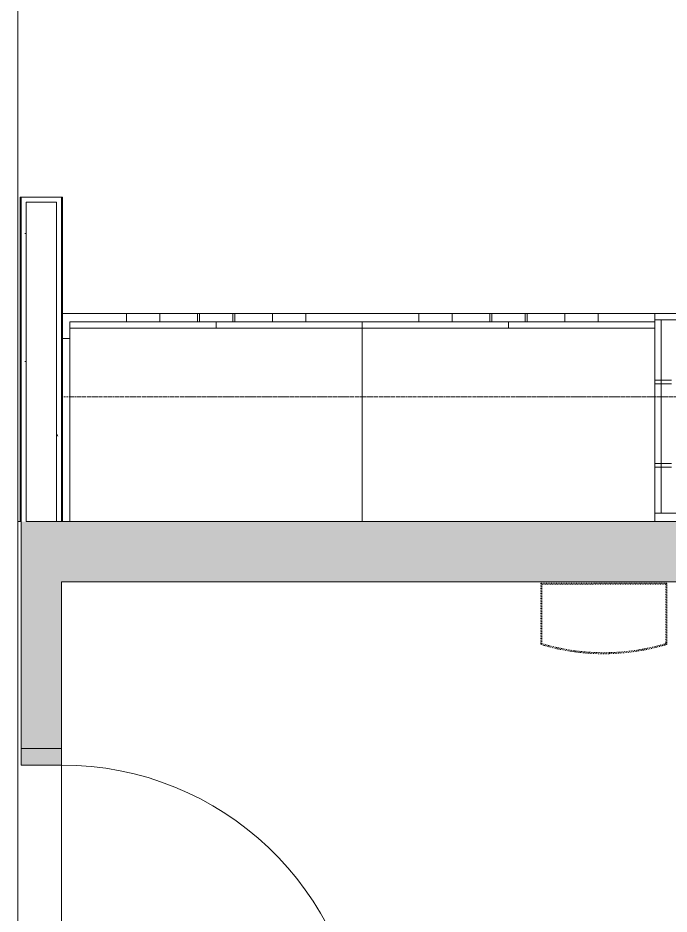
# Model space of a CAD drawing. Header units: inches. Extents: x -3640 to -1418, y -3630 to 137.
# Drawn here: x -3049.8 to -2971.6, y -2270.5 to -2162.9 of the extents above; entities that cross this region are included whole.
import ezdxf

# ---------------------------------------------------------------- set-up
doc = ezdxf.new("R2010")
doc.units = ezdxf.units.IN
doc.header["$MEASUREMENT"] = 0
for name, pattern in [('Dash Small', [0.125, 0.0625, -0.0625]), ('Hidden', [0.28125, 0.1875, -0.09375]), ('Hidden Equipment- BSALS', [0.0625, 0.03125, -0.03125])]:
    doc.linetypes.add(name, pattern=pattern)
for name, color, linetype, lineweight in [('A-DOOR', 31, 'Continuous', 13), ('A-DOOR-FRAM', 31, 'Continuous', 13), ('A-FLOR', 192, 'Continuous', 13), ('A-WALL', 113, 'Continuous', 13), ('A-WALL-PATT', 111, 'Continuous', 13), ('I-WALL', 2, 'Continuous', 13), ('Q-CASE', 31, 'Continuous', 13), ('Q-SPCQ', 91, 'Continuous', 13)]:
    doc.layers.add(name, color=color, linetype=linetype, lineweight=lineweight)
pattern_1 = [(0, (0, 0), (30.72, 7.68), [1.267, -21.773, 1.267, -21.773, -122.88]), (0, (0, 0), (30.72, 7.68), [-46.08, 1.267, -44.813, 1.267, -21.773, -53.76]), (0, (0, 0), (30.72, 7.68), [-115.2, 1.267, -14.093, 1.267, -37.133]), (120, (11.52, 3.84), (-22.011075, 22.7643), [1.267, -21.773, 1.267, -21.773, -122.88]), (120, (11.52, 3.84), (-22.011075, 22.7643), [-46.08, 1.267, -44.813, 1.267, -21.773, -53.76]), (120, (11.52, 3.84), (-22.011075, 22.7643), [-115.2, 1.267, -14.093, 1.267, -37.133]), (240, (15.36, 19.2), (-8.708925, -30.4443), [1.267, -21.773, 1.267, -21.773, -122.88]), (240, (15.36, 19.2), (-8.708925, -30.4443), [-46.08, 1.267, -44.813, 1.267, -21.773, -53.76]), (240, (15.36, 19.2), (-8.708925, -30.4443), [-115.2, 1.267, -14.093, 1.267, -37.133])]

# ---------------------------------------------------------------- blocks, each defined once
blk = doc.blocks.new('Door-A1_1-BSALS1 - A1_1-36x84-BSALS-380262-DIMENSION PLAN - LEVEL 1 _567_ - 2__ - CAD')
at = {"layer": 'A-DOOR-FRAM', "lineweight": 20}
h = blk.add_hatch(color=10, dxfattribs=at)
h.paths.add_polyline_path([(20, -2.44), (20, 2.44), (18, 2.44), (18, -2.44)], flags=0)
h.paths.add_polyline_path([(-18, 2.44), (-20, 2.44), (-20, -2.44), (-18, -2.44)], flags=0)
at = {"layer": 'A-DOOR', "lineweight": 20}
for p, q in [((16.25, 38.44), (16.25, 2.44)), ((18, 38.44), (16.25, 38.44)), ((18, 2.44), (18, 38.44)), ((16.25, 2.44), (18, 2.44))]:
    blk.add_line(p, q, dxfattribs=at)
at = {"layer": 'A-DOOR', "lineweight": 9}
blk.add_arc((18, 2.48), 36, 92.786, 180.068, dxfattribs=at)
at = {"layer": 'A-DOOR-FRAM', "lineweight": 20}
for p, q in [((-18, 2.44), (-20, 2.44)), ((-20, 2.44), (-20, -2.44)), ((-18, -2.44), (-18, 2.44)), ((20, 2.44), (18, 2.44)), ((18, 2.44), (18, -2.44)), ((20, -2.44), (20, 2.44)), ((-20, -2.44), (-18, -2.44)), ((18, -2.44), (20, -2.44))]:
    blk.add_line(p, q, dxfattribs=at)
blk = doc.blocks.new('Casework- Skirt ADA- BSALS1 - 34_H-3511352-DIMENSION PLAN - LEVEL 1 _567_ - 2__ - CAD')
at = {"layer": 'Q-CASE', "lineweight": 20}
for p, q in [((-17.26, 0), (-17.26, -5.56)), ((-17.26, -23.25), (-17.26, 0)), ((-17.26, 0), (-16.51, 0)), ((-16.51, 0), (-17.26, 0)), ((-17.26, 0), (-17.26, -6)), ((-17.26, -5.56), (-17.26, 0)), ((-17.26, 0), (-16.51, 0)), ((-16.51, 0), (-17.26, 0)), ((-16.51, 0), (-16.51, -23.25)), ((-16.51, -5.56), (-16.51, 0)), ((-16.51, 0), (17.99, 0)), ((17.99, 0), (-16.51, 0)), ((17.99, -23.25), (17.99, 0)), ((17.99, 0), (17.99, -5.56)), ((18.74, 0), (17.99, 0)), ((18.74, 0), (17.99, 0)), ((17.99, 0), (18.74, 0)), ((18.74, 0), (17.99, 0)), ((18.74, -5.56), (18.74, 0)), ((18.74, 0), (18.74, -23.25)), ((18.74, 0), (18.74, -5.56)), ((18.74, -6), (18.74, 0)), ((-17.26, -5.56), (-17.26, -15.56)), ((-16.51, -5.56), (-17.26, -5.56)), ((-17.26, -15.56), (-17.26, -5.56)), ((-16.51, -5.56), (-17.26, -5.56)), ((-17.26, -6), (-17.26, -16)), ((-16.51, -6), (-17.26, -6)), ((-16.51, -15.56), (-16.51, -5.56)), ((-15.26, -5.56), (-16.51, -5.56)), ((-15.26, -6), (-16.51, -6)), ((17.99, -5.56), (16.74, -5.56)), ((17.99, -6), (16.74, -6)), ((17.99, -5.56), (17.99, -15.56)), ((18.74, -5.56), (17.99, -5.56)), ((18.74, -5.56), (17.99, -5.56)), ((18.74, -6), (17.99, -6)), ((18.74, -15.56), (18.74, -5.56)), ((18.74, -5.56), (18.74, -15.56)), ((18.74, -16), (18.74, -6)), ((-17.26, -15.56), (-17.26, -22.25)), ((-16.51, -15.56), (-17.26, -15.56)), ((-17.26, -22.25), (-17.26, -15.56)), ((-16.51, -15.56), (-17.26, -15.56)), ((-17.26, -16), (-17.26, -22.25)), ((-16.51, -16), (-17.26, -16)), ((-16.51, -23.25), (-16.51, -15.56)), ((-15.26, -15.56), (-16.51, -15.56)), ((-15.26, -16), (-16.51, -16)), ((-0.66, -15.56), (-13.12, -15.56)), ((-1.41, -16), (-12.36, -16)), ((14.59, -15.56), (2.13, -15.56)), ((13.87, -16), (2.89, -16)), ((17.99, -15.56), (16.74, -15.56)), ((17.99, -16), (16.74, -16)), ((17.99, -15.56), (17.99, -23.25)), ((18.74, -15.56), (17.99, -15.56)), ((18.74, -15.56), (17.99, -15.56)), ((18.74, -16), (17.99, -16)), ((18.74, -22.25), (18.74, -15.56)), ((18.74, -15.56), (18.74, -22.25)), ((18.74, -22.25), (18.74, -16)), ((-17.26, -22.25), (-17.26, -23)), ((-17.26, -22.25), (-17.26, -23)), ((-17.26, -23), (-17.26, -22.25)), ((18.74, -23), (18.74, -22.25)), ((18.74, -22.25), (18.74, -23)), ((18.74, -23), (18.74, -22.25)), ((-17.26, -23), (-17.26, -23.25)), ((-17.26, -23), (-17.26, -23.25)), ((-17.26, -23.25), (-17.26, -23)), ((-16.51, -23.25), (-17.26, -23.25)), ((-16.51, -23.25), (-17.26, -23.25)), ((-17.26, -23.25), (-17.26, -24)), ((-17.26, -24), (-17.26, -23.25)), ((18.74, -23.25), (-17.26, -23.25)), ((-16.51, -23.25), (-17.26, -23.25)), ((17.99, -23.25), (-16.51, -23.25)), ((17.99, -23.25), (18.74, -23.25)), ((18.74, -23.25), (17.99, -23.25)), ((18.74, -23.25), (17.99, -23.25)), ((18.74, -23.25), (18.74, -23)), ((18.74, -23), (18.74, -23.25)), ((18.74, -23.25), (18.74, -23)), ((18.74, -23.25), (18.74, -24)), ((18.74, -24), (18.74, -23.25)), ((18.74, -24), (-17.26, -24)), ((18.74, -24), (-17.26, -24))]:
    blk.add_line(p, q, dxfattribs=at)
blk = doc.blocks.new('Waste-Receptacle_Bobrick_B-277 - B-277-236002-DIMENSION PLAN - LEVEL 1 _567_ - 2__ - CAD')
at = {"layer": 'Q-SPCQ', "linetype": 'Hidden Equipment- BSALS', "lineweight": 20}
for p, q in [((-2971.83, -2230.77), (-2986.96, -2230.77)), ((-2986.96, -2230.77), (-2986.96, -2238.14)), ((-2986.83, -2230.89), (-2971.96, -2230.89)), ((-2986.83, -2238.05), (-2986.83, -2230.89)), ((-2971.96, -2230.89), (-2971.96, -2238.05)), ((-2971.83, -2238.14), (-2971.83, -2230.77))]:
    blk.add_line(p, q, dxfattribs=at)
at = {"layer": 'Q-SPCQ', "linetype": 'Hidden Equipment- BSALS', "lineweight": 20, "flags": 128}
blk.add_lwpolyline([(-2986.96, -2238.14), (-2985.96, -2238.42), (-2984.95, -2238.67), (-2983.93, -2238.87), (-2982.9, -2239.03), (-2981.87, -2239.15), (-2980.83, -2239.23), (-2979.79, -2239.26), (-2978.76, -2239.26), (-2977.72, -2239.21), (-2976.68, -2239.12), (-2975.65, -2238.99), (-2974.63, -2238.82), (-2973.61, -2238.61), (-2972.6, -2238.36), (-2971.83, -2238.14)], dxfattribs=at)
at = {"layer": 'Q-SPCQ', "linetype": 'Hidden Equipment- BSALS', "lineweight": 20}
for radius, start, end in [(25.98, 253.0774, 254.7281), (25.98, 253.0774, 254.7281), (25.86, 253.2826, 286.7174), (25.98, 285.2719, 286.9226), (25.98, 285.2719, 286.9226), (25.98, 271.4053, 271.6923), (25.98, 271.4053, 271.6923)]:
    blk.add_arc((-2979.4, -2213.28), radius, start, end, dxfattribs=at)
for points in [[(-2986.96, -2230.77), (-2986.96, -2230.77), (-2986.95, -2230.77), (-2986.94, -2230.79), (-2986.91, -2230.81), (-2986.88, -2230.85), (-2986.85, -2230.88), (-2986.83, -2230.89)], [(-2971.96, -2230.89), (-2971.94, -2230.88), (-2971.91, -2230.85), (-2971.88, -2230.81), (-2971.85, -2230.79), (-2971.84, -2230.77), (-2971.83, -2230.77), (-2971.83, -2230.77)]]:
    blk.add_open_spline(points, degree=3, dxfattribs=at)
for points, knots in [([(-2986.83, -2238.05), (-2986.84, -2238.06), (-2986.86, -2238.07), (-2986.88, -2238.08), (-2986.89, -2238.09), (-2986.9, -2238.1), (-2986.91, -2238.1), (-2986.92, -2238.11), (-2986.93, -2238.12), (-2986.94, -2238.13), (-2986.95, -2238.14), (-2986.96, -2238.14), (-2986.96, -2238.14)], [-1, -1, -1, -1, -0.85, -0.775, -0.7, -0.625, -0.5875, -0.55, -0.4, -0.3, -0.2, 0, 0, 0, 0]), ([(-2971.96, -2238.05), (-2971.94, -2238.06), (-2971.92, -2238.07), (-2971.9, -2238.09), (-2971.88, -2238.1), (-2971.87, -2238.11), (-2971.86, -2238.12), (-2971.85, -2238.13), (-2971.84, -2238.14), (-2971.83, -2238.14), (-2971.83, -2238.14)], [0, 0, 0, 0, 0.2, 0.3, 0.4, 0.5, 0.6, 0.7, 0.8, 1, 1, 1, 1])]:
    blk.add_open_spline(points, degree=3, knots=knots, dxfattribs=at)
blk = doc.blocks.new('Basic Wall _ B3-4 7_8_-BSALS - ___-3567927-DIMENSION PLAN - LEVEL 1 _567_ - 2__ - CAD')
at = {"layer": 'I-WALL', "lineweight": 20}
for p, q in [((-3044.52, -2184.39), (-3044.4, -2184.39)), ((-3044.52, -2198.39), (-3044.52, -2184.39)), ((-3044.4, -2184.39), (-3044.4, -2198.39)), ((-3044.4, -2198.39), (-3044.4, -2223.39)), ((-3044.4, -2223.39), (-3044.52, -2223.39))]:
    blk.add_line(p, q, dxfattribs=at)
blk = doc.blocks.new('Basic Wall _ B3-4 7_8_-BSALS - ___-3567926-DIMENSION PLAN - LEVEL 1 _567_ - 2__ - CAD')
at = {"layer": 'I-WALL', "lineweight": 20}
for p, q in [((-3049.52, -2184.39), (-3049.4, -2184.39)), ((-3049.52, -2184.39), (-3049.52, -2223.39)), ((-3049.4, -2223.39), (-3049.52, -2223.39))]:
    blk.add_line(p, q, dxfattribs=at)
blk = doc.blocks.new('Casework- Upper- Double Door- BSALS - Light Skirt Off-3423506-DIMENSION PLAN - LEVEL 1 _567_ - 2__ - CAD')
at = {"layer": 'Q-CASE', "linetype": 'Hidden'}
for p, q in [((-17.26, -15), (-17.26, 0)), ((-17.26, 0), (18.74, 0)), ((18.74, 0), (18.74, -15)), ((18.74, -15), (-17.26, -15))]:
    blk.add_line(p, q, dxfattribs=at)
at = {"layer": 'Q-CASE', "linetype": 'Dash Small'}
blk.add_line((-17.26, -15), (18.74, -15), dxfattribs=at)
blk.add_line((-17.26, -15), (18.74, -15), dxfattribs=at)
blk = doc.blocks.new('Casework- Upper- Filler Panel- BSALS1 - Upper- Filler Panel-V74-DIMENSION PLAN - LEVEL 1 _567_ - 2__ - CAD')
at = {"layer": 'Q-CASE', "linetype": 'Hidden'}
for p, q in [((0.24, -15), (0.24, 0)), ((0.24, 0), (1.24, 0)), ((1.24, 0), (1.24, -15)), ((1.24, -15), (0.24, -15))]:
    blk.add_line(p, q, dxfattribs=at)
blk = doc.blocks.new('Casework- Filler Panel- BSALS1 - 34_H-235765-DIMENSION PLAN - LEVEL 1 _567_ - 2__ - CAD')
at = {"layer": 'Q-CASE', "lineweight": 20}
for p, q in [((-23.76, -24), (-23.76, -2)), ((-22.76, -24), (-23.76, -24))]:
    blk.add_line(p, q, dxfattribs=at)
blk = doc.blocks.new('Casework- Double Door w Double Drawer- BSALS - 36_H 34H-2973640-DIMENSION PLAN - LEVEL 1 _567_ - 2__ - CAD')
at = {"layer": 'Q-CASE', "lineweight": 20}
for p, q in [((-40.82, -24), (-40.82, 0)), ((-40.82, 0), (-5.7, 0)), ((-5.7, 0), (-5.7, -24)), ((-23.26, -23.25), (-40.82, -23.25)), ((-40.82, -23.25), (-40.82, -24)), ((-40.82, -24), (-40.82, -23.25)), ((-40.82, -23.25), (-23.26, -23.25)), ((-5.7, -23.25), (-23.26, -23.25)), ((-23.26, -23.25), (-23.26, -24)), ((-23.26, -24), (-23.26, -23.25)), ((-23.26, -23.25), (-5.7, -23.25)), ((-23.26, -24), (-23.26, -23.25)), ((-23.26, -23.25), (-23.26, -24)), ((-5.7, -24), (-5.7, -23.25)), ((-5.7, -23.25), (-5.7, -24)), ((-5.7, -24), (-40.82, -24)), ((-40.82, -24), (-23.26, -24)), ((-34.04, -24), (-40.82, -24)), ((-30.04, -24), (-34.04, -24)), ((-30.04, -24), (-34.04, -24)), ((-34.04, -24), (-34.04, -25)), ((-34.04, -25), (-34.04, -24)), ((-34.04, -24), (-30.04, -24)), ((-23.26, -24), (-30.04, -24)), ((-30.04, -25), (-30.04, -24)), ((-30.04, -24), (-30.04, -25)), ((-25.51, -24), (-25.51, -25)), ((-25.26, -24), (-25.51, -24)), ((-25.51, -24), (-25.26, -24)), ((-25.51, -25), (-25.51, -24)), ((-25.26, -25), (-25.26, -24)), ((-25.26, -24), (-25.26, -25)), ((-23.26, -24), (-5.7, -24)), ((-16.48, -24), (-23.26, -24)), ((-21.01, -24), (-21.26, -24)), ((-21.26, -24), (-21.26, -25)), ((-21.26, -25), (-21.26, -24)), ((-21.26, -24), (-21.01, -24)), ((-21.01, -25), (-21.01, -24)), ((-21.01, -24), (-21.01, -25)), ((-12.48, -24), (-16.48, -24)), ((-12.48, -24), (-16.48, -24)), ((-16.48, -24), (-16.48, -25)), ((-16.48, -25), (-16.48, -24)), ((-16.48, -24), (-12.48, -24)), ((-5.7, -24), (-12.48, -24)), ((-12.48, -25), (-12.48, -24)), ((-12.48, -24), (-12.48, -25)), ((-34.04, -25), (-30.04, -25)), ((-30.04, -25), (-34.04, -25)), ((-25.51, -25), (-25.26, -25)), ((-25.26, -25), (-25.51, -25)), ((-21.26, -25), (-21.01, -25)), ((-21.01, -25), (-21.26, -25)), ((-16.48, -25), (-12.48, -25)), ((-12.48, -25), (-16.48, -25))]:
    blk.add_line(p, q, dxfattribs=at)
blk = doc.blocks.new('Casework- Double Door w Double Drawer- BSALS - 36_H 34H-2973524-DIMENSION PLAN - LEVEL 1 _567_ - 2__ - CAD')
at = {"layer": 'Q-CASE', "lineweight": 20}
for p, q in [((-40.82, -24), (-40.82, 0)), ((-40.82, 0), (-5.7, 0)), ((-5.7, 0), (-5.7, -24)), ((-23.26, -23.25), (-40.82, -23.25)), ((-40.82, -23.25), (-40.82, -24)), ((-40.82, -24), (-40.82, -23.25)), ((-40.82, -23.25), (-23.26, -23.25)), ((-5.7, -23.25), (-23.26, -23.25)), ((-23.26, -23.25), (-23.26, -24)), ((-23.26, -24), (-23.26, -23.25)), ((-23.26, -23.25), (-5.7, -23.25)), ((-23.26, -24), (-23.26, -23.25)), ((-23.26, -23.25), (-23.26, -24)), ((-5.7, -24), (-5.7, -23.25)), ((-5.7, -23.25), (-5.7, -24)), ((-5.7, -24), (-40.82, -24)), ((-40.82, -24), (-23.26, -24)), ((-34.04, -24), (-40.82, -24)), ((-30.04, -24), (-34.04, -24)), ((-30.04, -24), (-34.04, -24)), ((-34.04, -24), (-34.04, -25)), ((-34.04, -25), (-34.04, -24)), ((-34.04, -24), (-30.04, -24)), ((-23.26, -24), (-30.04, -24)), ((-30.04, -25), (-30.04, -24)), ((-30.04, -24), (-30.04, -25)), ((-25.51, -24), (-25.51, -25)), ((-25.26, -24), (-25.51, -24)), ((-25.51, -24), (-25.26, -24)), ((-25.51, -25), (-25.51, -24)), ((-25.26, -25), (-25.26, -24)), ((-25.26, -24), (-25.26, -25)), ((-23.26, -24), (-5.7, -24)), ((-16.48, -24), (-23.26, -24)), ((-21.01, -24), (-21.26, -24)), ((-21.26, -24), (-21.26, -25)), ((-21.26, -25), (-21.26, -24)), ((-21.26, -24), (-21.01, -24)), ((-21.01, -25), (-21.01, -24)), ((-21.01, -24), (-21.01, -25)), ((-12.48, -24), (-16.48, -24)), ((-12.48, -24), (-16.48, -24)), ((-16.48, -24), (-16.48, -25)), ((-16.48, -25), (-16.48, -24)), ((-16.48, -24), (-12.48, -24)), ((-5.7, -24), (-12.48, -24)), ((-12.48, -25), (-12.48, -24)), ((-12.48, -24), (-12.48, -25)), ((-34.04, -25), (-30.04, -25)), ((-30.04, -25), (-34.04, -25)), ((-25.51, -25), (-25.26, -25)), ((-25.26, -25), (-25.51, -25)), ((-21.26, -25), (-21.01, -25)), ((-21.01, -25), (-21.26, -25)), ((-16.48, -25), (-12.48, -25)), ((-12.48, -25), (-16.48, -25))]:
    blk.add_line(p, q, dxfattribs=at)
blk = doc.blocks.new('Casework- Upper- Double Door- BSALS - Light Skirt Off-3131507-DIMENSION PLAN - LEVEL 1 _567_ - 2__ - CAD')
at = {"layer": 'Q-CASE', "linetype": 'Hidden'}
for p, q in [((-16.82, -15), (-16.82, 0)), ((-16.82, 0), (18.3, 0)), ((18.3, 0), (18.3, -15)), ((18.3, -15), (-16.82, -15))]:
    blk.add_line(p, q, dxfattribs=at)
at = {"layer": 'Q-CASE', "linetype": 'Dash Small'}
blk.add_line((-16.82, -15), (18.3, -15), dxfattribs=at)
blk.add_line((-16.82, -15), (18.3, -15), dxfattribs=at)
blk = doc.blocks.new('Countertop- BSALS1 - 34_H 2-3511631-DIMENSION PLAN - LEVEL 1 _567_ - 2__ - CAD')
at = {"layer": 'Q-CASE', "lineweight": 20}
for p, q in [((88.49, 0), (-87.01, 0)), ((-87.01, 0), (88.49, 0)), ((88.49, -25), (88.49, 0)), ((88.49, 0), (88.49, -25)), ((88.49, -25), (-87.01, -25))]:
    blk.add_line(p, q, dxfattribs=at)

msp = doc.modelspace()

# ---------------------------------------------------------------- hatches: boundary and pattern name
at = {"layer": 'A-WALL-PATT', "lineweight": 9}
h = msp.add_hatch(dxfattribs=at)
h.set_pattern_fill('FP_1', color=256, style=0, pattern_type=2)
h.set_pattern_definition(pattern_1)
h.paths.add_polyline_path([(-3048.77, -2223.39), (-3048.77, -2185.02), (-3045.15, -2185.02), (-3045.15, -2184.39), (-3049.4, -2184.39), (-3049.4, -2223.39)], flags=0)
h = msp.add_hatch(dxfattribs=at)
h.set_pattern_fill('FP_1', color=256, style=0, pattern_type=2)
h.set_pattern_definition(pattern_1)
h.paths.add_polyline_path([(-3044.52, -2223.39), (-3044.52, -2184.39), (-3045.15, -2184.39), (-3045.15, -2223.39)], flags=0)
at = {"layer": 'A-WALL-PATT', "lineweight": 20}
h = msp.add_hatch(color=10, dxfattribs=at)
h.paths.add_polyline_path([(-3044.52, -2295.02), (-3044.52, -2290.64), (-3049.4, -2290.64), (-3049.4, -2295.02)], flags=0)
h.paths.add_polyline_path([(-3049.4, -2250.64), (-3044.52, -2250.64), (-3044.52, -2223.39), (-3049.4, -2223.39)], flags=0)
msp.add_hatch(color=10, dxfattribs=at).paths.add_polyline_path([(-3044.52, -2230.64), (-2865.27, -2230.64), (-2865.27, -2223.39), (-3044.52, -2223.39)], flags=0)

# ---------------------------------------------------------------- linework, layer by layer
at = {"layer": 'A-FLOR', "lineweight": 20}
for p, q in [((-3049.77, -1990.77), (-3049.77, -2300.02)), ((-3049.77, -2223.39), (-3049.52, -2223.39)), ((-3044.52, -2252.64), (-3044.52, -2288.64))]:
    msp.add_line(p, q, dxfattribs=at)
at = {"layer": 'A-WALL'}
for p, q in [((-3045.15, -2185.02), (-3048.77, -2185.02)), ((-3048.77, -2185.02), (-3048.77, -2223.39)), ((-3045.15, -2185.02), (-3045.15, -2223.39))]:
    msp.add_line(p, q, dxfattribs=at)
at = {"layer": 'I-WALL', "lineweight": 20}
for p, q in [((-3044.52, -2184.39), (-3049.4, -2184.39)), ((-3049.4, -2184.39), (-3049.4, -2250.64)), ((-3044.52, -2223.39), (-3044.52, -2184.39)), ((-2865.27, -2223.39), (-3048.77, -2223.39)), ((-3044.52, -2250.64), (-3044.52, -2230.64)), ((-3044.52, -2230.64), (-2961.4, -2230.64)), ((-3049.4, -2250.64), (-3044.52, -2250.64))]:
    msp.add_line(p, q, dxfattribs=at)

# ---------------------------------------------------------------- block references
at = {"layer": 'A-DOOR', "lineweight": 20, "rotation": 269.9999999999999}
msp.add_blockref('Door-A1_1-BSALS1 - A1_1-36x84-BSALS-380262-DIMENSION PLAN - LEVEL 1 _567_ - 2__ - CAD', (-3046.96, -2270.64), dxfattribs=at)
at = {"layer": 'I-WALL', "lineweight": 20}
for name in ['Basic Wall _ B3-4 7_8_-BSALS - ___-3567926-DIMENSION PLAN - LEVEL 1 _567_ - 2__ - CAD', 'Basic Wall _ B3-4 7_8_-BSALS - ___-3567927-DIMENSION PLAN - LEVEL 1 _567_ - 2__ - CAD']:
    msp.add_blockref(name, (0, 0), dxfattribs=at)
at = {"layer": 'Q-CASE', "lineweight": 20}
msp.add_blockref('Countertop- BSALS1 - 34_H 2-3511631-DIMENSION PLAN - LEVEL 1 _567_ - 2__ - CAD', (-2957.51, -2198.39), dxfattribs=at)
at = {"layer": 'Q-CASE', "lineweight": 20, "rotation": 180}
for name, p in [('Casework- Double Door w Double Drawer- BSALS - 36_H 34H-2973524-DIMENSION PLAN - LEVEL 1 _567_ - 2__ - CAD', (-3049.22, -2223.39)), ('Casework- Double Door w Double Drawer- BSALS - 36_H 34H-2973640-DIMENSION PLAN - LEVEL 1 _567_ - 2__ - CAD', (-3014.1, -2223.39)), ('Casework- Skirt ADA- BSALS1 - 34_H-3511352-DIMENSION PLAN - LEVEL 1 _567_ - 2__ - CAD', (-2954.53, -2222.39)), ('Casework- Filler Panel- BSALS1 - 34_H-235765-DIMENSION PLAN - LEVEL 1 _567_ - 2__ - CAD', (-3067.28, -2225.39)), ('Casework- Upper- Filler Panel- BSALS1 - Upper- Filler Panel-V74-DIMENSION PLAN - LEVEL 1 _567_ - 2__ - CAD', (-3043.28, -2223.39)), ('Casework- Upper- Double Door- BSALS - Light Skirt Off-3131507-DIMENSION PLAN - LEVEL 1 _567_ - 2__ - CAD', (-3025.22, -2223.39)), ('Casework- Upper- Double Door- BSALS - Light Skirt Off-3131507-DIMENSION PLAN - LEVEL 1 _567_ - 2__ - CAD', (-2990.1, -2223.39)), ('Casework- Upper- Double Door- BSALS - Light Skirt Off-3423506-DIMENSION PLAN - LEVEL 1 _567_ - 2__ - CAD', (-2954.53, -2223.39))]:
    msp.add_blockref(name, p, dxfattribs=at)
at = {"layer": 'Q-SPCQ', "linetype": 'Hidden Equipment- BSALS', "lineweight": 20}
msp.add_blockref('Waste-Receptacle_Bobrick_B-277 - B-277-236002-DIMENSION PLAN - LEVEL 1 _567_ - 2__ - CAD', (0, 0), dxfattribs=at)

doc.saveas('drawing.dxf')
